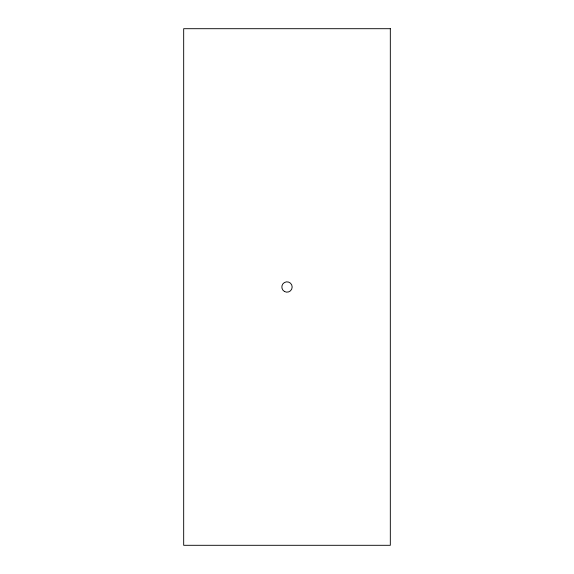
<?xml version="1.0" encoding="UTF-8"?>
<svg xmlns="http://www.w3.org/2000/svg" width="574" height="574" viewBox="0 0 574 574"><rect width="100%" height="100%" fill="white"/><g stroke="black" fill="none" stroke-linecap="round" stroke-linejoin="round"><path stroke-width="0.86" d="M390.32 28.7L183.68 28.7L183.68 545.3L390.32 545.3L390.32 28.7M284.417 291.477A5.166 5.166 0 0 0 292.166 287A5.166 5.166 0 0 0 284.417 282.523A5.166 5.166 0 0 0 284.417 291.477"/></g></svg>
